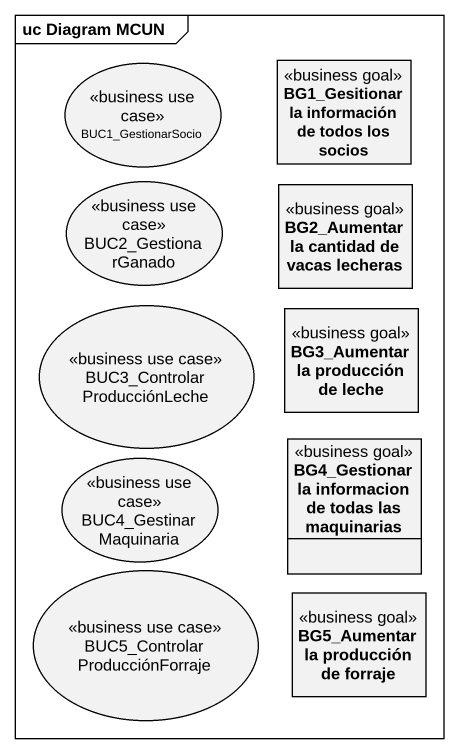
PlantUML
@startuml
mainframe uc Diagram MCUN
allowmixing
hide circle
hide empty members
usecase BUC1_GestionarSocio <<business use case>>
class "BG1_Gesitionar la información de todos los socios" as BG1_Gesitionar_la <<business goal>>
usecase BUC2_GestionarGanado <<business use case>>
class "BG2_Aumentar la cantidad de vacas lecheras" as BG2_Aumentar_la_cantidad_de <<business goal>>
usecase "BUC3_ControlarProducciónLeche" as BUC3_ControlarProducciónLech <<business use case>>
class "BG3_Aumentar la producción de leche" as BG3_Aumentar_la_producción <<business goal>>
class "BG4_Gestionar la informacion de todas las maquinarias" as BG4_Gestionar_la <<business goal>>
usecase BUC4_GestinarMaquinaria <<business use case>>
usecase "BUC5_ControlarProducciónForraje" as BUC5_ControlarProducciónForr <<business use case>>
class "BG5_Aumentar la producción de forraje" as BG5_Aumentar_la_producción <<business goal>>
@enduml
